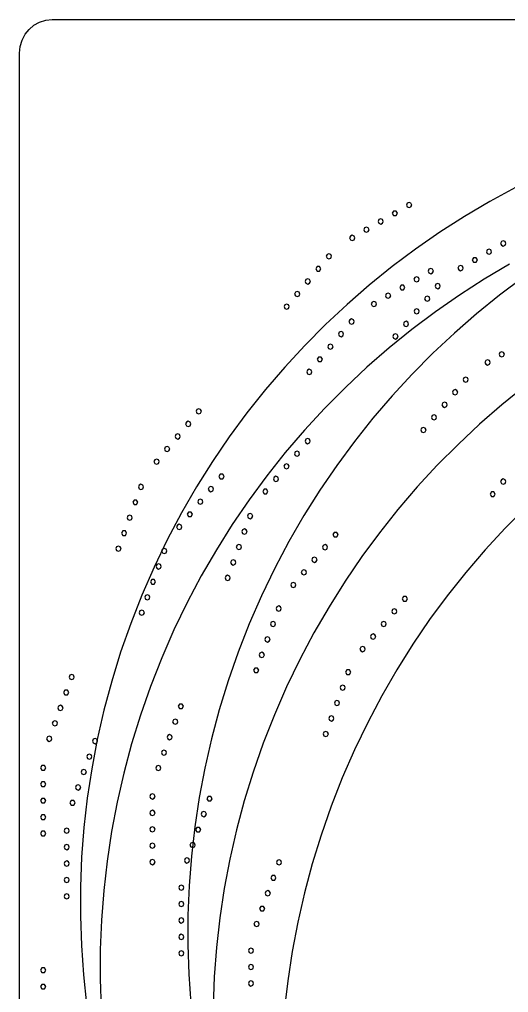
# Model space of a CAD drawing. Extents: x 0 to 302, y 3 to 305.
# Drawn here: x 0.1 to 75.6, y 154.3 to 304.7 of the extents above; entities that cross this region are included whole.
import ezdxf

# ---------------------------------------------------------------- set-up
doc = ezdxf.new("R2010")
doc.units = 0

msp = doc.modelspace()

# ---------------------------------------------------------------- linework, layer by layer
at = {"layer": '44.7', "color": 210}
for points in [[(297.135278, 2.591409), (5.124733, 2.591409), (4.130357, 2.692476), (3.183261, 2.988127), (2.310057, 3.467037), (1.53736, 4.117882), (0.903797, 4.911657), (0.437604, 5.80868), (0.149804, 6.781611), (0.051421, 7.803112), (0.051421, 299.536877), (0.154492, 300.587217), (0.450107, 301.565507), (0.917863, 302.450789), (1.53736, 303.222107), (2.288196, 303.858502), (3.149971, 304.339018), (4.102284, 304.642696), (5.124733, 304.748579), (5.124733, 304.748579)], [(5.124733, 304.748579), (297.135278, 304.748579)]]:
    msp.add_lwpolyline(points, dxfattribs=at)
at = {"layer": '44.7', "color": 170}
msp.add_lwpolyline([(78.336184, 229.313469), (75.123157, 226.077927), (72.024915, 222.721144), (69.045352, 219.245719), (66.188358, 215.654253), (63.457825, 211.949346), (60.857644, 208.133599), (58.391708, 204.209612), (56.063907, 200.179985), (53.878134, 196.047319), (51.838281, 191.814213), (49.948238, 187.483269), (48.22226, 183.084367), (46.671397, 178.648715), (45.294735, 174.180904), (44.091362, 169.685524), (43.060365, 165.167166), (42.200829, 160.63042), (41.511843, 156.079877), (40.992493, 151.520127)], dxfattribs=at)
at = {"layer": '44.8', "color": 170}
msp.add_lwpolyline([(78.138674, 248.007511), (74.604639, 245.151296), (71.173715, 242.166039), (67.849794, 239.054339), (64.636767, 235.818797), (61.538525, 232.462014), (58.558962, 228.986589), (55.701968, 225.395123), (52.971435, 221.690216), (50.371254, 217.874469), (47.905318, 213.950482), (45.577517, 209.920855), (43.391744, 205.788189), (41.351891, 201.555083), (39.461848, 197.224139), (37.73587, 192.825237), (36.185007, 188.389585), (34.808345, 183.921774), (33.604972, 179.426394), (32.573975, 174.908036), (31.714439, 170.37129), (31.025453, 165.820747), (30.506103, 161.260997), (30.155476, 156.696631), (29.972659, 152.132239)], dxfattribs=at)
at = {"layer": '44.9', "color": 170}
msp.add_lwpolyline([(75.805241, 266.891917), (71.897679, 264.577876), (68.077661, 262.124392), (64.349079, 259.534063), (60.715824, 256.809491), (57.181789, 253.953276), (53.750865, 250.968019), (50.426944, 247.856319), (47.213917, 244.620777), (44.115675, 241.263994), (41.136112, 237.788569), (38.279118, 234.197103), (35.548585, 230.492196), (32.948404, 226.676449), (30.482468, 222.752462), (28.154667, 218.722835), (25.968894, 214.590169), (23.929041, 210.357063), (22.038998, 206.026119), (20.31302, 201.627217), (18.762157, 197.191565), (17.385495, 192.723754), (16.182122, 188.228374), (15.151125, 183.710016), (14.291589, 179.17327), (13.602603, 174.622727), (13.083253, 170.062977), (12.732626, 165.498611), (12.549809, 160.934219), (12.533889, 156.374392), (12.683952, 151.823721)], dxfattribs=at)
at = {"layer": '45.0', "color": 170}
msp.add_lwpolyline([(77.885489, 264.828733), (74.252234, 262.104161), (70.718199, 259.247946), (67.287275, 256.262689), (63.963354, 253.150989), (60.750327, 249.915447), (57.652085, 246.558664), (54.672522, 243.083239), (51.815528, 239.491773), (49.084995, 235.786866), (46.484814, 231.971119), (44.018878, 228.047132), (41.691077, 224.017505), (39.505304, 219.884839), (37.465451, 215.651733), (35.575408, 211.320789), (33.84943, 206.921887), (32.298567, 202.486235), (30.921905, 198.018424), (29.718532, 193.523044), (28.687535, 189.004686), (27.827999, 184.46794), (27.139013, 179.917397), (26.619663, 175.357647), (26.269036, 170.793281), (26.086219, 166.228889), (26.070299, 161.669062), (26.220362, 157.118391), (26.535496, 152.581465)], dxfattribs=at)
at = {"layer": '45.1', "color": 170}
msp.add_lwpolyline([(76.727446, 278.786704), (72.736231, 276.614707), (68.828669, 274.300666), (65.008651, 271.847182), (61.280069, 269.256853), (57.646814, 266.532281), (54.112779, 263.676066), (50.681855, 260.690809), (47.357934, 257.579109), (44.144907, 254.343567), (41.046665, 250.986784), (38.067102, 247.511359), (35.210108, 243.919893), (32.479575, 240.214986), (29.879394, 236.399239), (27.413458, 232.475252), (25.085657, 228.445625), (22.899884, 224.312959), (20.860031, 220.079853), (18.969988, 215.748909), (17.24401, 211.350007), (15.693147, 206.914355), (14.316485, 202.446544), (13.113112, 197.951164), (12.082115, 193.432806), (11.222579, 188.89606), (10.533593, 184.345517), (10.014243, 179.785767), (9.663616, 175.221401), (9.480799, 170.657009), (9.464879, 166.097182), (9.614942, 161.546511), (9.930076, 157.009585), (10.409368, 152.490996)], dxfattribs=at)
at = {"layer": 'Sketch', "color": 7}
for points in [[(60.683243, 276.052652), (60.565923, 276.335197), (60.283244, 276.452191), (60.000564, 276.335197), (59.883245, 276.052652), (60.000564, 275.770107), (60.283244, 275.653112), (60.565923, 275.770107), (60.683243, 276.052652), (60.683243, 276.052652)], [(56.283839, 273.512655), (56.166519, 273.7952), (55.88384, 273.912194), (55.60116, 273.7952), (55.48384, 273.512655), (55.60116, 273.23011), (55.88384, 273.113116), (56.166519, 273.23011), (56.283839, 273.512655), (56.283839, 273.512655)], [(58.483542, 274.782653), (58.283542, 275.129064), (57.883541, 275.129064), (57.683541, 274.782653), (57.883541, 274.436243), (58.283542, 274.436243), (58.483542, 274.782653), (58.483542, 274.782653)], [(54.084138, 272.242657), (53.966819, 272.525202), (53.684139, 272.642196), (53.401459, 272.525202), (53.28414, 272.242657), (53.401459, 271.960112), (53.684139, 271.843117), (53.966819, 271.960112), (54.084138, 272.242657), (54.084138, 272.242657)], [(51.884435, 270.972658), (51.767079, 271.255136), (51.484436, 271.372094), (51.201792, 271.255136), (51.084436, 270.972658), (51.201792, 270.69018), (51.484436, 270.573222), (51.767079, 270.69018), (51.884435, 270.972658), (51.884435, 270.972658)], [(75.230322, 270.109081), (75.113002, 270.391626), (74.830322, 270.50862), (74.547643, 270.391626), (74.430323, 270.109081), (74.547643, 269.826536), (74.830322, 269.709541), (75.113002, 269.826536), (75.230322, 270.109081), (75.230322, 270.109081)], [(48.283333, 268.13232), (48.166014, 268.414865), (47.883334, 268.531859), (47.600654, 268.414865), (47.483335, 268.13232), (47.600654, 267.849775), (47.883334, 267.732781), (48.166014, 267.849775), (48.283333, 268.13232), (48.283333, 268.13232)], [(70.83092, 267.569084), (70.63092, 267.915495), (70.230919, 267.915495), (70.030919, 267.569084), (70.230919, 267.222673), (70.63092, 267.222673), (70.83092, 267.569084), (70.83092, 267.569084)], [(73.030621, 268.839082), (72.913301, 269.121627), (72.630622, 269.238622), (72.347942, 269.121627), (72.230623, 268.839082), (72.347942, 268.556537), (72.630622, 268.439543), (72.913301, 268.556537), (73.030621, 268.839082), (73.030621, 268.839082)], [(46.650658, 266.186571), (46.450657, 266.532982), (46.050657, 266.532982), (45.850657, 266.186571), (46.050657, 265.840161), (46.450657, 265.840161), (46.650658, 266.186571), (46.650658, 266.186571)], [(68.631217, 266.299086), (68.513897, 266.58163), (68.231218, 266.698625), (67.948538, 266.58163), (67.831218, 266.299086), (67.948538, 266.016541), (68.231218, 265.899546), (68.513897, 266.016541), (68.631217, 266.299086), (68.631217, 266.299086)], [(61.836104, 264.569505), (61.718784, 264.85205), (61.436105, 264.969045), (61.153425, 264.85205), (61.036105, 264.569505), (61.153425, 264.28696), (61.436105, 264.169966), (61.718784, 264.28696), (61.836104, 264.569505), (61.836104, 264.569505)], [(64.035805, 265.839504), (63.918485, 266.122049), (63.635805, 266.239043), (63.353126, 266.122049), (63.235806, 265.839504), (63.353126, 265.556959), (63.635805, 265.439964), (63.918485, 265.556959), (64.035805, 265.839504), (64.035805, 265.839504)], [(45.017977, 264.24082), (44.900657, 264.523365), (44.617978, 264.640359), (44.335298, 264.523365), (44.217978, 264.24082), (44.335298, 263.958275), (44.617978, 263.841281), (44.900657, 263.958275), (45.017977, 264.24082), (45.017977, 264.24082)], [(59.636403, 263.299507), (59.436403, 263.645918), (59.036402, 263.645918), (58.836402, 263.299507), (59.036402, 262.953096), (59.436403, 262.953096), (59.636403, 263.299507), (59.636403, 263.299507)], [(65.105556, 263.522049), (64.988236, 263.804594), (64.705557, 263.921588), (64.422877, 263.804594), (64.305557, 263.522049), (64.422877, 263.239504), (64.705557, 263.122509), (64.988236, 263.239504), (65.105556, 263.522049), (65.105556, 263.522049)], [(43.385299, 262.295071), (43.267979, 262.577616), (42.985299, 262.694611), (42.70262, 262.577616), (42.5853, 262.295071), (42.70262, 262.012526), (42.985299, 261.895532), (43.267979, 262.012526), (43.385299, 262.295071), (43.385299, 262.295071)], [(57.4367, 262.029509), (57.31938, 262.312053), (57.0367, 262.429048), (56.754021, 262.312053), (56.636701, 262.029509), (56.754021, 261.746964), (57.0367, 261.629969), (57.31938, 261.746964), (57.4367, 262.029509), (57.4367, 262.029509)], [(63.472878, 261.576297), (63.355558, 261.858842), (63.072878, 261.975837), (62.790199, 261.858842), (62.672879, 261.576297), (62.790199, 261.293753), (63.072878, 261.176758), (63.355558, 261.293753), (63.472878, 261.576297), (63.472878, 261.576297)], [(41.75262, 260.34932), (41.635301, 260.631865), (41.352621, 260.748859), (41.069942, 260.631865), (40.952622, 260.34932), (41.069942, 260.066775), (41.352621, 259.949781), (41.635301, 260.066775), (41.75262, 260.34932), (41.75262, 260.34932)], [(55.236999, 260.75951), (55.119679, 261.042055), (54.837, 261.15905), (54.55432, 261.042055), (54.437001, 260.75951), (54.55432, 260.476965), (54.837, 260.359971), (55.119679, 260.476965), (55.236999, 260.75951), (55.236999, 260.75951)], [(61.840199, 259.630549), (61.72288, 259.913094), (61.4402, 260.030088), (61.157521, 259.913094), (61.040201, 259.630549), (61.157521, 259.348004), (61.4402, 259.231009), (61.72288, 259.348004), (61.840199, 259.630549), (61.840199, 259.630549)], [(51.786778, 258.045778), (51.669459, 258.328322), (51.386779, 258.445317), (51.1041, 258.328322), (50.98678, 258.045778), (51.1041, 257.763233), (51.386779, 257.646238), (51.669459, 257.763233), (51.786778, 258.045778), (51.786778, 258.045778)], [(60.207521, 257.684797), (60.090202, 257.967342), (59.807522, 258.084337), (59.524842, 257.967342), (59.407523, 257.684797), (59.524842, 257.402253), (59.807522, 257.285258), (60.090202, 257.402253), (60.207521, 257.684797), (60.207521, 257.684797)], [(50.1541, 256.100029), (50.036781, 256.382574), (49.754101, 256.499568), (49.471421, 256.382574), (49.354102, 256.100029), (49.471421, 255.817484), (49.754101, 255.700489), (50.036781, 255.817484), (50.1541, 256.100029), (50.1541, 256.100029)], [(58.574843, 255.739049), (58.457523, 256.021594), (58.174844, 256.138588), (57.892164, 256.021594), (57.774845, 255.739049), (57.892164, 255.456504), (58.174844, 255.339509), (58.457523, 255.456504), (58.574843, 255.739049), (58.574843, 255.739049)], [(48.521422, 254.154278), (48.404102, 254.436822), (48.121423, 254.553817), (47.838743, 254.436822), (47.721424, 254.154278), (47.838743, 253.871733), (48.121423, 253.754738), (48.404102, 253.871733), (48.521422, 254.154278), (48.521422, 254.154278)], [(75.001482, 252.981936), (74.884126, 253.264414), (74.601483, 253.381372), (74.318839, 253.264414), (74.201483, 252.981936), (74.318839, 252.699458), (74.601483, 252.5825), (74.884126, 252.699458), (75.001482, 252.981936), (75.001482, 252.981936)], [(46.888744, 252.208526), (46.688744, 252.554937), (46.288743, 252.554937), (46.088743, 252.208526), (46.288743, 251.862116), (46.688744, 251.862116), (46.888744, 252.208526), (46.888744, 252.208526)], [(72.801781, 251.711937), (72.684461, 251.994482), (72.401782, 252.111477), (72.119102, 251.994482), (72.001783, 251.711937), (72.119102, 251.429393), (72.401782, 251.312398), (72.684461, 251.429393), (72.801781, 251.711937), (72.801781, 251.711937)], [(45.256066, 250.262778), (45.138746, 250.545322), (44.856066, 250.662317), (44.573387, 250.545322), (44.456067, 250.262778), (44.573387, 249.980233), (44.856066, 249.863238), (45.138746, 249.980233), (45.256066, 250.262778), (45.256066, 250.262778)], [(69.427001, 249.061506), (69.309645, 249.343984), (69.027002, 249.460943), (68.744359, 249.343984), (68.627003, 249.061506), (68.744359, 248.779028), (69.027002, 248.66207), (69.309645, 248.779028), (69.427001, 249.061506), (69.427001, 249.061506)], [(67.794323, 247.115758), (67.677003, 247.398303), (67.394324, 247.515297), (67.111644, 247.398303), (66.994324, 247.115758), (67.111644, 246.833213), (67.394324, 246.716218), (67.677003, 246.833213), (67.794323, 247.115758), (67.794323, 247.115758)], [(66.161645, 245.170006), (66.044325, 245.452551), (65.761645, 245.569546), (65.478966, 245.452551), (65.361646, 245.170006), (65.478966, 244.887461), (65.761645, 244.770467), (66.044325, 244.887461), (66.161645, 245.170006), (66.161645, 245.170006)], [(28.170535, 244.16282), (28.053216, 244.445365), (27.770536, 244.562359), (27.487856, 244.445365), (27.370537, 244.16282), (27.487856, 243.880275), (27.770536, 243.763281), (28.053216, 243.880275), (28.170535, 244.16282), (28.170535, 244.16282)], [(26.537857, 242.217071), (26.420537, 242.499616), (26.137858, 242.616611), (25.855178, 242.499616), (25.737859, 242.217071), (25.855178, 241.934526), (26.137858, 241.817532), (26.420537, 241.934526), (26.537857, 242.217071), (26.537857, 242.217071)], [(64.528966, 243.224255), (64.411647, 243.5068), (64.128967, 243.623794), (63.846288, 243.5068), (63.728968, 243.224255), (63.846288, 242.94171), (64.128967, 242.824716), (64.411647, 242.94171), (64.528966, 243.224255), (64.528966, 243.224255)], [(62.896288, 241.278506), (62.778969, 241.561051), (62.496289, 241.678046), (62.213609, 241.561051), (62.09629, 241.278506), (62.213609, 240.995961), (62.496289, 240.878967), (62.778969, 240.995961), (62.896288, 241.278506), (62.896288, 241.278506)], [(24.905179, 240.27132), (24.787859, 240.553865), (24.50518, 240.670859), (24.2225, 240.553865), (24.10518, 240.27132), (24.2225, 239.988775), (24.50518, 239.871781), (24.787859, 239.988775), (24.905179, 240.27132), (24.905179, 240.27132)], [(44.992758, 239.552549), (44.875438, 239.835094), (44.592759, 239.952088), (44.310079, 239.835094), (44.192759, 239.552549), (44.310079, 239.270004), (44.592759, 239.153009), (44.875438, 239.270004), (44.992758, 239.552549), (44.992758, 239.552549)], [(23.272501, 238.325569), (23.155181, 238.608114), (22.872501, 238.725108), (22.589822, 238.608114), (22.472502, 238.325569), (22.589822, 238.043024), (22.872501, 237.926029), (23.155181, 238.043024), (23.272501, 238.325569), (23.272501, 238.325569)], [(43.36008, 237.6068), (43.24276, 237.889345), (42.96008, 238.00634), (42.677401, 237.889345), (42.560081, 237.6068), (42.677401, 237.324255), (42.96008, 237.207261), (43.24276, 237.324255), (43.36008, 237.6068), (43.36008, 237.6068)], [(21.639822, 236.379817), (21.522503, 236.662362), (21.239823, 236.779357), (20.957144, 236.662362), (20.839824, 236.379817), (20.957144, 236.097273), (21.239823, 235.980278), (21.522503, 236.097273), (21.639822, 236.379817), (21.639822, 236.379817)], [(41.727401, 235.661049), (41.610082, 235.943594), (41.327402, 236.060588), (41.044723, 235.943594), (40.927403, 235.661049), (41.044723, 235.378504), (41.327402, 235.261509), (41.610082, 235.378504), (41.727401, 235.661049), (41.727401, 235.661049)], [(31.67398, 234.076278), (31.47398, 234.422688), (31.07398, 234.422688), (30.873979, 234.076278), (31.07398, 233.729867), (31.47398, 233.729867), (31.67398, 234.076278), (31.67398, 234.076278)], [(40.094721, 233.7153), (39.977401, 233.997845), (39.694721, 234.11484), (39.412042, 233.997845), (39.294722, 233.7153), (39.412042, 233.432755), (39.694721, 233.315761), (39.977401, 233.432755), (40.094721, 233.7153), (40.094721, 233.7153)], [(75.232186, 233.300984), (75.114867, 233.583529), (74.832187, 233.700523), (74.549508, 233.583529), (74.432188, 233.300984), (74.549508, 233.018439), (74.832187, 232.901444), (75.114867, 233.018439), (75.232186, 233.300984), (75.232186, 233.300984)], [(19.227347, 232.479126), (19.110027, 232.761671), (18.827347, 232.878665), (18.544668, 232.761671), (18.427348, 232.479126), (18.544668, 232.196581), (18.827347, 232.079586), (19.110027, 232.196581), (19.227347, 232.479126), (19.227347, 232.479126)], [(30.041302, 232.130526), (29.923983, 232.413071), (29.641303, 232.530066), (29.358623, 232.413071), (29.241304, 232.130526), (29.358623, 231.847981), (29.641303, 231.730987), (29.923983, 231.847981), (30.041302, 232.130526), (30.041302, 232.130526)], [(38.462045, 231.769549), (38.262045, 232.115959), (37.862044, 232.115959), (37.662044, 231.769549), (37.862044, 231.423138), (38.262045, 231.423138), (38.462045, 231.769549), (38.462045, 231.769549)], [(18.358617, 230.092309), (18.158617, 230.43872), (17.758617, 230.43872), (17.558616, 230.092309), (17.758617, 229.745899), (18.158617, 229.745899), (18.358617, 230.092309), (18.358617, 230.092309)], [(28.408621, 230.184778), (28.291302, 230.467322), (28.008622, 230.584317), (27.725943, 230.467322), (27.608623, 230.184778), (27.725943, 229.902233), (28.008622, 229.785238), (28.291302, 229.902233), (28.408621, 230.184778), (28.408621, 230.184778)], [(73.599511, 231.355232), (73.399511, 231.701643), (72.99951, 231.701643), (72.79951, 231.355232), (72.99951, 231.008822), (73.399511, 231.008822), (73.599511, 231.355232), (73.599511, 231.355232)], [(17.489886, 227.705493), (17.372566, 227.988038), (17.089886, 228.105032), (16.807207, 227.988038), (16.689887, 227.705493), (16.807207, 227.422948), (17.089886, 227.305953), (17.372566, 227.422948), (17.489886, 227.705493), (17.489886, 227.705493)], [(26.775946, 228.239026), (26.575946, 228.585437), (26.175945, 228.585437), (25.975945, 228.239026), (26.175945, 227.892616), (26.575946, 227.892616), (26.775946, 228.239026), (26.775946, 228.239026)], [(36.098808, 227.95414), (35.981489, 228.236685), (35.698809, 228.35368), (35.416129, 228.236685), (35.29881, 227.95414), (35.416129, 227.671595), (35.698809, 227.554601), (35.981489, 227.671595), (36.098808, 227.95414), (36.098808, 227.95414)], [(25.143265, 226.293275), (25.025945, 226.57582), (24.743266, 226.692814), (24.460586, 226.57582), (24.343267, 226.293275), (24.460586, 226.01073), (24.743266, 225.893736), (25.025945, 226.01073), (25.143265, 226.293275), (25.143265, 226.293275)], [(35.230079, 225.567324), (35.112759, 225.849869), (34.83008, 225.966863), (34.5474, 225.849869), (34.430081, 225.567324), (34.5474, 225.284779), (34.83008, 225.167784), (35.112759, 225.284779), (35.230079, 225.567324), (35.230079, 225.567324)], [(16.621156, 225.318679), (16.421156, 225.66509), (16.021156, 225.66509), (15.821155, 225.318679), (16.021156, 224.972268), (16.421156, 224.972268), (16.621156, 225.318679), (16.621156, 225.318679)], [(49.314203, 225.092006), (49.114203, 225.438417), (48.714202, 225.438417), (48.514202, 225.092006), (48.714202, 224.745596), (49.114203, 224.745596), (49.314203, 225.092006), (49.314203, 225.092006)], [(15.752425, 222.931863), (15.635105, 223.214407), (15.352425, 223.331402), (15.069746, 223.214407), (14.952426, 222.931863), (15.069746, 222.649318), (15.352425, 222.532323), (15.635105, 222.649318), (15.752425, 222.931863), (15.752425, 222.931863)], [(22.829272, 222.563157), (22.711953, 222.845702), (22.429273, 222.962697), (22.146594, 222.845702), (22.029274, 222.563157), (22.146594, 222.280612), (22.429273, 222.163618), (22.711953, 222.280612), (22.829272, 222.563157), (22.829272, 222.563157)], [(34.36135, 223.18051), (34.24403, 223.463055), (33.961351, 223.580049), (33.678671, 223.463055), (33.561351, 223.18051), (33.678671, 222.897965), (33.961351, 222.780971), (34.24403, 222.897965), (34.36135, 223.18051), (34.36135, 223.18051)], [(47.681525, 223.146255), (47.564205, 223.4288), (47.281526, 223.545794), (46.998846, 223.4288), (46.881526, 223.146255), (46.998846, 222.86371), (47.281526, 222.746716), (47.564205, 222.86371), (47.681525, 223.146255), (47.681525, 223.146255)], [(33.492618, 220.793693), (33.375298, 221.076238), (33.092619, 221.193233), (32.809939, 221.076238), (32.69262, 220.793693), (32.809939, 220.511149), (33.092619, 220.394154), (33.375298, 220.511149), (33.492618, 220.793693), (33.492618, 220.793693)], [(46.048844, 221.200506), (45.931524, 221.483051), (45.648845, 221.600046), (45.366165, 221.483051), (45.248846, 221.200506), (45.366165, 220.917961), (45.648845, 220.800967), (45.931524, 220.917961), (46.048844, 221.200506), (46.048844, 221.200506)], [(21.960541, 220.176341), (21.843221, 220.458886), (21.560541, 220.57588), (21.277862, 220.458886), (21.160542, 220.176341), (21.277862, 219.893796), (21.560541, 219.776801), (21.843221, 219.893796), (21.960541, 220.176341), (21.960541, 220.176341)], [(32.623889, 218.406877), (32.506569, 218.689422), (32.22389, 218.806416), (31.94121, 218.689422), (31.82389, 218.406877), (31.94121, 218.124332), (32.22389, 218.007338), (32.506569, 218.124332), (32.623889, 218.406877), (32.623889, 218.406877)], [(44.416166, 219.254755), (44.298846, 219.5373), (44.016167, 219.654294), (43.733487, 219.5373), (43.616167, 219.254755), (43.733487, 218.97221), (44.016167, 218.855216), (44.298846, 218.97221), (44.416166, 219.254755), (44.416166, 219.254755)], [(21.091811, 217.789524), (20.891811, 218.135935), (20.491811, 218.135935), (20.29181, 217.789524), (20.491811, 217.443114), (20.891811, 217.443114), (21.091811, 217.789524), (21.091811, 217.789524)], [(42.783488, 217.309006), (42.666168, 217.591551), (42.383488, 217.708546), (42.100809, 217.591551), (41.983489, 217.309006), (42.100809, 217.026461), (42.383488, 216.909467), (42.666168, 217.026461), (42.783488, 217.309006), (42.783488, 217.309006)], [(20.22308, 215.402708), (20.10576, 215.685253), (19.82308, 215.802247), (19.540401, 215.685253), (19.423081, 215.402708), (19.540401, 215.120163), (19.82308, 215.003169), (20.10576, 215.120163), (20.22308, 215.402708), (20.22308, 215.402708)], [(60.017426, 215.168735), (59.817425, 215.515146), (59.417425, 215.515146), (59.217425, 215.168735), (59.417425, 214.822324), (59.817425, 214.822324), (60.017426, 215.168735), (60.017426, 215.168735)], [(40.518734, 213.664172), (40.401414, 213.946717), (40.118735, 214.063711), (39.836055, 213.946717), (39.718735, 213.664172), (39.836055, 213.381627), (40.118735, 213.264632), (40.401414, 213.381627), (40.518734, 213.664172), (40.518734, 213.664172)], [(19.35435, 213.015891), (19.237031, 213.298436), (18.954351, 213.415431), (18.671672, 213.298436), (18.554352, 213.015891), (18.671672, 212.733347), (18.954351, 212.616352), (19.237031, 212.733347), (19.35435, 213.015891), (19.35435, 213.015891)], [(58.384745, 213.222984), (58.267425, 213.505529), (57.984746, 213.622523), (57.702066, 213.505529), (57.584746, 213.222984), (57.702066, 212.940439), (57.984746, 212.823444), (58.267425, 212.940439), (58.384745, 213.222984), (58.384745, 213.222984)], [(39.650005, 211.277355), (39.532685, 211.5599), (39.250006, 211.676895), (38.967326, 211.5599), (38.850006, 211.277355), (38.967326, 210.99481), (39.250006, 210.877816), (39.532685, 210.99481), (39.650005, 211.277355), (39.650005, 211.277355)], [(56.752067, 211.277232), (56.634747, 211.559777), (56.352067, 211.676772), (56.069388, 211.559777), (55.952068, 211.277232), (56.069388, 210.994688), (56.352067, 210.877693), (56.634747, 210.994688), (56.752067, 211.277232), (56.752067, 211.277232)], [(38.781273, 208.890539), (38.663953, 209.173084), (38.381274, 209.290078), (38.098594, 209.173084), (37.981274, 208.890539), (38.098594, 208.607994), (38.381274, 208.490999), (38.663953, 208.607994), (38.781273, 208.890539), (38.781273, 208.890539)], [(55.119389, 209.331484), (55.002069, 209.614029), (54.719389, 209.731023), (54.43671, 209.614029), (54.31939, 209.331484), (54.43671, 209.048939), (54.719389, 208.931944), (55.002069, 209.048939), (55.119389, 209.331484), (55.119389, 209.331484)], [(53.48671, 207.385732), (53.369391, 207.668277), (53.086711, 207.785272), (52.804031, 207.668277), (52.686712, 207.385732), (52.804031, 207.103188), (53.086711, 206.986193), (53.369391, 207.103188), (53.48671, 207.385732), (53.48671, 207.385732)], [(37.912544, 206.503722), (37.795224, 206.786267), (37.512545, 206.903262), (37.229865, 206.786267), (37.112545, 206.503722), (37.229865, 206.221177), (37.512545, 206.104183), (37.795224, 206.221177), (37.912544, 206.503722), (37.912544, 206.503722)], [(8.525549, 203.076181), (8.408229, 203.358726), (8.12555, 203.47572), (7.84287, 203.358726), (7.725551, 203.076181), (7.84287, 202.793636), (8.12555, 202.676642), (8.408229, 202.793636), (8.525549, 203.076181), (8.525549, 203.076181)], [(37.043815, 204.116906), (36.843814, 204.463317), (36.443814, 204.463317), (36.243813, 204.116906), (36.443814, 203.770495), (36.843814, 203.770495), (37.043815, 204.116906), (37.043815, 204.116906)], [(51.271198, 203.826186), (51.071198, 204.172597), (50.671197, 204.172597), (50.471197, 203.826186), (50.671197, 203.479776), (51.071198, 203.479776), (51.271198, 203.826186), (51.271198, 203.826186)], [(50.402466, 201.43937), (50.285147, 201.721915), (50.002467, 201.838909), (49.719787, 201.721915), (49.602468, 201.43937), (49.719787, 201.156825), (50.002467, 201.03983), (50.285147, 201.156825), (50.402466, 201.43937), (50.402466, 201.43937)], [(7.65682, 200.689365), (7.45682, 201.035775), (7.056819, 201.035775), (6.856819, 200.689365), (7.056819, 200.342954), (7.45682, 200.342954), (7.65682, 200.689365), (7.65682, 200.689365)], [(6.788088, 198.302553), (6.670768, 198.585098), (6.388089, 198.702093), (6.105409, 198.585098), (5.98809, 198.302553), (6.105409, 198.020008), (6.388089, 197.903014), (6.670768, 198.020008), (6.788088, 198.302553), (6.788088, 198.302553)], [(25.397013, 198.551195), (25.197013, 198.897606), (24.797012, 198.897606), (24.597012, 198.551195), (24.797012, 198.204785), (25.197013, 198.204785), (25.397013, 198.551195), (25.397013, 198.551195)], [(49.533737, 199.052553), (49.416418, 199.335098), (49.133738, 199.452093), (48.851058, 199.335098), (48.733739, 199.052553), (48.851058, 198.770008), (49.133738, 198.653014), (49.416418, 198.770008), (49.533737, 199.052553), (49.533737, 199.052553)], [(5.919359, 195.915724), (5.802039, 196.198269), (5.51936, 196.315263), (5.23668, 196.198269), (5.11936, 195.915724), (5.23668, 195.633179), (5.51936, 195.516184), (5.802039, 195.633179), (5.919359, 195.915724), (5.919359, 195.915724)], [(24.528281, 196.164379), (24.410962, 196.446924), (24.128282, 196.563918), (23.845603, 196.446924), (23.728283, 196.164379), (23.845603, 195.881834), (24.128282, 195.76484), (24.410962, 195.881834), (24.528281, 196.164379), (24.528281, 196.164379)], [(48.665005, 196.665739), (48.547686, 196.948284), (48.265006, 197.065279), (47.982326, 196.948284), (47.865007, 196.665739), (47.982326, 196.383195), (48.265006, 196.2662), (48.547686, 196.383195), (48.665005, 196.665739), (48.665005, 196.665739)], [(23.659552, 193.777557), (23.542233, 194.060102), (23.259553, 194.177097), (22.976873, 194.060102), (22.859554, 193.777557), (22.976873, 193.495012), (23.259553, 193.378018), (23.542233, 193.495012), (23.659552, 193.777557), (23.659552, 193.777557)], [(47.796276, 194.278923), (47.678957, 194.561468), (47.396277, 194.678462), (47.113597, 194.561468), (46.996278, 194.278923), (47.113597, 193.996378), (47.396277, 193.879384), (47.678957, 193.996378), (47.796276, 194.278923), (47.796276, 194.278923)], [(5.05063, 193.52892), (4.93331, 193.811465), (4.65063, 193.92846), (4.367951, 193.811465), (4.250631, 193.52892), (4.367951, 193.246376), (4.65063, 193.129381), (4.93331, 193.246376), (5.05063, 193.52892), (5.05063, 193.52892)], [(12.127475, 193.16021), (12.010155, 193.442755), (11.727476, 193.559749), (11.444796, 193.442755), (11.327476, 193.16021), (11.444796, 192.877665), (11.727476, 192.760671), (12.010155, 192.877665), (12.127475, 193.16021), (12.127475, 193.16021)], [(11.258743, 190.773393), (11.141423, 191.055938), (10.858744, 191.172933), (10.576064, 191.055938), (10.458744, 190.773393), (10.576064, 190.490849), (10.858744, 190.373854), (11.141423, 190.490849), (11.258743, 190.773393), (11.258743, 190.773393)], [(22.79082, 191.390754), (22.673501, 191.673299), (22.390821, 191.790293), (22.108142, 191.673299), (21.990822, 191.390754), (22.108142, 191.108209), (22.390821, 190.991215), (22.673501, 191.108209), (22.79082, 191.390754), (22.79082, 191.390754)], [(4.11776, 189.038338), (3.91776, 189.384749), (3.517759, 189.384749), (3.317759, 189.038338), (3.517759, 188.691928), (3.91776, 188.691928), (4.11776, 189.038338), (4.11776, 189.038338)], [(10.390014, 188.386588), (10.272694, 188.669132), (9.990015, 188.786127), (9.707335, 188.669132), (9.590015, 188.386588), (9.707335, 188.104043), (9.990015, 187.987048), (10.272694, 188.104043), (10.390014, 188.386588), (10.390014, 188.386588)], [(21.922091, 189.003924), (21.804772, 189.286469), (21.522092, 189.403464), (21.239412, 189.286469), (21.122093, 189.003924), (21.239412, 188.721379), (21.522092, 188.604385), (21.804772, 188.721379), (21.922091, 189.003924), (21.922091, 189.003924)], [(4.11776, 186.498342), (3.91776, 186.844752), (3.517759, 186.844752), (3.317759, 186.498342), (3.517759, 186.151931), (3.91776, 186.151931), (4.11776, 186.498342), (4.11776, 186.498342)], [(9.521285, 185.999758), (9.403965, 186.282303), (9.121285, 186.399297), (8.838606, 186.282303), (8.721286, 185.999758), (8.838606, 185.717213), (9.121285, 185.600218), (9.403965, 185.717213), (9.521285, 185.999758), (9.521285, 185.999758)], [(4.11776, 183.958345), (3.91776, 184.304755), (3.517759, 184.304755), (3.317759, 183.958345), (3.517759, 183.611934), (3.91776, 183.611934), (4.11776, 183.958345), (4.11776, 183.958345)], [(8.652555, 183.612955), (8.452555, 183.959365), (8.052555, 183.959365), (7.852554, 183.612955), (8.052555, 183.266544), (8.452555, 183.266544), (8.652555, 183.612955), (8.652555, 183.612955)], [(21.006322, 184.610338), (20.889002, 184.892883), (20.606323, 185.009878), (20.323643, 184.892883), (20.206323, 184.610338), (20.323643, 184.327793), (20.606323, 184.210799), (20.889002, 184.327793), (21.006322, 184.610338), (21.006322, 184.610338)], [(29.816939, 184.261227), (29.616939, 184.607638), (29.216938, 184.607638), (29.016938, 184.261227), (29.216938, 183.914816), (29.616939, 183.914816), (29.816939, 184.261227), (29.816939, 184.261227)], [(21.006322, 182.070342), (20.889002, 182.352886), (20.606323, 182.469881), (20.323643, 182.352886), (20.206323, 182.070342), (20.323643, 181.787797), (20.606323, 181.670802), (20.889002, 181.787797), (21.006322, 182.070342), (21.006322, 182.070342)], [(28.948207, 181.874411), (28.830888, 182.156955), (28.548208, 182.27395), (28.265528, 182.156955), (28.148209, 181.874411), (28.265528, 181.591866), (28.548208, 181.474871), (28.830888, 181.591866), (28.948207, 181.874411), (28.948207, 181.874411)], [(4.11776, 181.418348), (3.91776, 181.764759), (3.517759, 181.764759), (3.317759, 181.418348), (3.517759, 181.071937), (3.91776, 181.071937), (4.11776, 181.418348), (4.11776, 181.418348)], [(4.11776, 178.878351), (3.91776, 179.224762), (3.517759, 179.224762), (3.317759, 178.878351), (3.517759, 178.531941), (3.91776, 178.531941), (4.11776, 178.878351), (4.11776, 178.878351)], [(7.753886, 179.316338), (7.636566, 179.598883), (7.353887, 179.715878), (7.071207, 179.598883), (6.953888, 179.316338), (7.071207, 179.033793), (7.353887, 178.916799), (7.636566, 179.033793), (7.753886, 179.316338), (7.753886, 179.316338)], [(21.006322, 179.530345), (20.889002, 179.81289), (20.606323, 179.929884), (20.323643, 179.81289), (20.206323, 179.530345), (20.323643, 179.2478), (20.606323, 179.130805), (20.889002, 179.2478), (21.006322, 179.530345), (21.006322, 179.530345)], [(28.079478, 179.487591), (27.879478, 179.834002), (27.479477, 179.834002), (27.279477, 179.487591), (27.479477, 179.141181), (27.879478, 179.141181), (28.079478, 179.487591), (28.079478, 179.487591)], [(7.753886, 176.776342), (7.636566, 177.058886), (7.353887, 177.175881), (7.071207, 177.058886), (6.953888, 176.776342), (7.071207, 176.493797), (7.353887, 176.376802), (7.636566, 176.493797), (7.753886, 176.776342), (7.753886, 176.776342)], [(21.006322, 176.990348), (20.889002, 177.272893), (20.606323, 177.389887), (20.323643, 177.272893), (20.206323, 176.990348), (20.323643, 176.707803), (20.606323, 176.590809), (20.889002, 176.707803), (21.006322, 176.990348), (21.006322, 176.990348)], [(27.210746, 177.100788), (27.093427, 177.383333), (26.810747, 177.500328), (26.528067, 177.383333), (26.410748, 177.100788), (26.528067, 176.818243), (26.810747, 176.701249), (27.093427, 176.818243), (27.210746, 177.100788), (27.210746, 177.100788)], [(7.753886, 174.236345), (7.636566, 174.51889), (7.353887, 174.635884), (7.071207, 174.51889), (6.953888, 174.236345), (7.071207, 173.9538), (7.353887, 173.836805), (7.636566, 173.9538), (7.753886, 174.236345), (7.753886, 174.236345)], [(21.006322, 174.450351), (20.889002, 174.732896), (20.606323, 174.849891), (20.323643, 174.732896), (20.206323, 174.450351), (20.323643, 174.167806), (20.606323, 174.050812), (20.889002, 174.167806), (21.006322, 174.450351), (21.006322, 174.450351)], [(26.342017, 174.713959), (26.224697, 174.996503), (25.942018, 175.113498), (25.659338, 174.996503), (25.542019, 174.713959), (25.659338, 174.431414), (25.942018, 174.314419), (26.224697, 174.431414), (26.342017, 174.713959), (26.342017, 174.713959)], [(40.5694, 174.423242), (40.452081, 174.705786), (40.169401, 174.822781), (39.886722, 174.705786), (39.769402, 174.423242), (39.886722, 174.140697), (40.169401, 174.023702), (40.452081, 174.140697), (40.5694, 174.423242), (40.5694, 174.423242)], [(7.753886, 171.696348), (7.636566, 171.978893), (7.353887, 172.095887), (7.071207, 171.978893), (6.953888, 171.696348), (7.071207, 171.413803), (7.353887, 171.296809), (7.636566, 171.413803), (7.753886, 171.696348), (7.753886, 171.696348)], [(39.700671, 172.036425), (39.500671, 172.382836), (39.10067, 172.382836), (38.90067, 172.036425), (39.10067, 171.690014), (39.500671, 171.690014), (39.700671, 172.036425), (39.700671, 172.036425)], [(25.46045, 170.514338), (25.343131, 170.796883), (25.060451, 170.913878), (24.777771, 170.796883), (24.660452, 170.514338), (24.777771, 170.231793), (25.060451, 170.114799), (25.343131, 170.231793), (25.46045, 170.514338), (25.46045, 170.514338)], [(38.831939, 169.649622), (38.71462, 169.932167), (38.43194, 170.049161), (38.149261, 169.932167), (38.031941, 169.649622), (38.149261, 169.367077), (38.43194, 169.250082), (38.71462, 169.367077), (38.831939, 169.649622), (38.831939, 169.649622)], [(7.753886, 169.156351), (7.636566, 169.438896), (7.353887, 169.555891), (7.071207, 169.438896), (6.953888, 169.156351), (7.071207, 168.873806), (7.353887, 168.756812), (7.636566, 168.873806), (7.753886, 169.156351), (7.753886, 169.156351)], [(25.46045, 167.974342), (25.343131, 168.256886), (25.060451, 168.373881), (24.777771, 168.256886), (24.660452, 167.974342), (24.777771, 167.691797), (25.060451, 167.574802), (25.343131, 167.691797), (25.46045, 167.974342), (25.46045, 167.974342)], [(37.96321, 167.262792), (37.76321, 167.609203), (37.363209, 167.609203), (37.163209, 167.262792), (37.363209, 166.916381), (37.76321, 166.916381), (37.96321, 167.262792), (37.96321, 167.262792)], [(25.46045, 165.434345), (25.343131, 165.71689), (25.060451, 165.833884), (24.777771, 165.71689), (24.660452, 165.434345), (24.777771, 165.1518), (25.060451, 165.034805), (25.343131, 165.1518), (25.46045, 165.434345), (25.46045, 165.434345)], [(37.094478, 164.875989), (36.977159, 165.158534), (36.694479, 165.275528), (36.4118, 165.158534), (36.29448, 164.875989), (36.4118, 164.593444), (36.694479, 164.476449), (36.977159, 164.593444), (37.094478, 164.875989), (37.094478, 164.875989)], [(25.46045, 162.894348), (25.343131, 163.176893), (25.060451, 163.293887), (24.777771, 163.176893), (24.660452, 162.894348), (24.777771, 162.611803), (25.060451, 162.494809), (25.343131, 162.611803), (25.46045, 162.894348), (25.46045, 162.894348)], [(36.230014, 160.773338), (36.112695, 161.055883), (35.830015, 161.172878), (35.547336, 161.055883), (35.430016, 160.773338), (35.547336, 160.490793), (35.830015, 160.373799), (36.112695, 160.490793), (36.230014, 160.773338), (36.230014, 160.773338)], [(25.46045, 160.354351), (25.343131, 160.636896), (25.060451, 160.753891), (24.777771, 160.636896), (24.660452, 160.354351), (24.777771, 160.071806), (25.060451, 159.954812), (25.343131, 160.071806), (25.46045, 160.354351), (25.46045, 160.354351)], [(4.11776, 157.748382), (3.91776, 158.094793), (3.517759, 158.094793), (3.317759, 157.748382), (3.517759, 157.401972), (3.91776, 157.401972), (4.11776, 157.748382), (4.11776, 157.748382)], [(36.230014, 158.233342), (36.112695, 158.515886), (35.830015, 158.632881), (35.547336, 158.515886), (35.430016, 158.233342), (35.547336, 157.950797), (35.830015, 157.833802), (36.112695, 157.950797), (36.230014, 158.233342), (36.230014, 158.233342)], [(4.11776, 155.208386), (3.91776, 155.554796), (3.517759, 155.554796), (3.317759, 155.208386), (3.517759, 154.861975), (3.91776, 154.861975), (4.11776, 155.208386), (4.11776, 155.208386)], [(36.230014, 155.693345), (36.112695, 155.97589), (35.830015, 156.092884), (35.547336, 155.97589), (35.430016, 155.693345), (35.547336, 155.4108), (35.830015, 155.293805), (36.112695, 155.4108), (36.230014, 155.693345), (36.230014, 155.693345)]]:
    msp.add_lwpolyline(points, dxfattribs=at)

doc.saveas('drawing.dxf')
